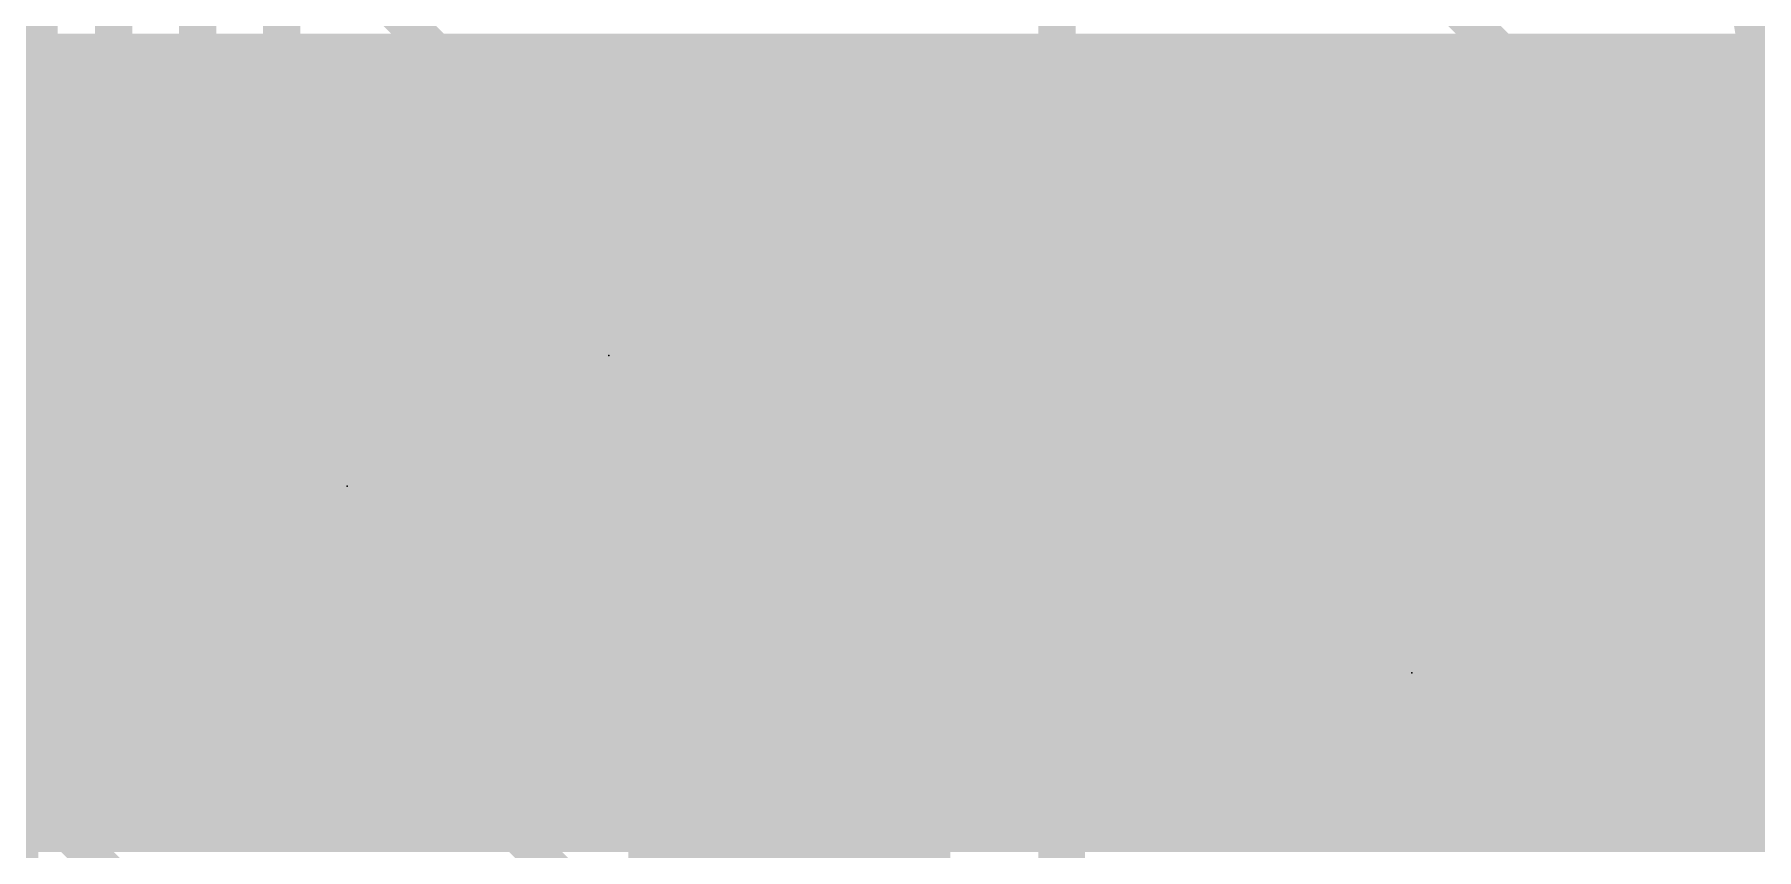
# Model space of a CAD drawing. Extents: x -25.4 to 25.4, y -25.4 to 25.5.
# Drawn here: x 7.78 to 19.49, y -1.46 to 4.09 of the extents above; entities that cross this region are included whole.
import ezdxf

# ---------------------------------------------------------------- set-up
doc = ezdxf.new("R2010")
doc.units = 0
for name, color, linetype in [('1', 12, 'CONTINUOUS'), ('16', 132, 'CONTINUOUS'), ('18', 110, 'CONTINUOUS'), ('20', 53, 'CONTINUOUS'), ('204', 40, 'CONTINUOUS'), ('23', 53, 'CONTINUOUS'), ('24', 53, 'CONTINUOUS')]:
    doc.layers.add(name, color=color, linetype=linetype)

# ---------------------------------------------------------------- blocks, each defined once
blk = doc.blocks.new('RECT')
blk.add_solid([(-0.5, -0.5), (0.5, -0.5), (-0.5, 0.5), (0.5, 0.5)])
blk = doc.blocks.new('ROUNDV')
at = {"const_width": 0.5}
blk.add_lwpolyline([(0, -0.25, 1), (0, 0.25, 1), (0, -0.25)], format="xyb", dxfattribs=at)

msp = doc.modelspace()

# ---------------------------------------------------------------- linework, layer by layer
at = {"layer": '1'}
for points, const_width in [([(20.32, 0, 0.4142), (0, 20.32)], 0.254), ([(7.1205, -18.6055, 0.6745), (7.9375, 18.542)], 0.6096), ([(18.0835, 3.697, 1), (17.9565, 3.697)], 0.127), ([(17.9751, 3.6521, 1), (18.0649, 3.7419)], 0.127), ([(10.9855, 3.556, 1), (10.9855, 3.429)], 0.127), ([(10.9406, 3.4476, 1), (11.0304, 3.5374)], 0.127), ([(11.1125, 3.429, 1), (11.1125, 3.556)], 0.127), ([(8.1414, 3.0609, 1), (8.0516, 2.9711)], 0.127), ([(8.0965, 2.9525, 1), (8.0965, 3.0795)], 0.127), ([(13.0695, 3.016, 1), (12.9425, 3.016)], 0.127), ([(13.0509, 2.5471, 1), (12.9611, 2.6369)], 0.127), ([(12.9425, 2.592, 1), (13.0695, 2.592)], 0.127), ([(9.2896, 1.8229, 1), (9.3794, 1.7331)], 0.127), ([(9.2896, 1.7331, 1), (9.3794, 1.8229)], 0.127), ([(9.398, 1.905, 1), (9.398, 1.778)], 0.127), ([(9.4429, 1.7966, 1), (9.3531, 1.8864)], 0.127), ([(12.2106, 1.8864, 1), (12.3004, 1.7966)], 0.127), ([(12.2555, 1.778, 1), (12.2555, 1.905)], 0.127), ([(16.4224, 1.496, 1), (16.1176, 1.496)], 0.3048), ([(17.9565, 1.496, 1), (18.0835, 1.496)], 0.127), ([(16.3778, 0.6018, 1), (16.1622, 0.3862)], 0.3048), ([(16.1176, 0.494, 1), (16.4224, 0.494)], 0.3048), ([(0, -20.32, 0.4142), (20.32, 0)], 0.254), ([(16.9102, -0.3618, 1), (17.1258, -0.1462)], 0.3048)]:
    msp.add_lwpolyline(points, format="xyb", dxfattribs=dict(at, const_width=const_width))
for points, const_width in [([(15.415, 6.302), (18.02, 3.697)], 0.254), ([(14.732, -3.1115), (14.732, 4.572)], 0.254), ([(10.16, 4.318), (10.9855, 3.4925)], 0.254), ([(18.02, 3.697), (18.02, 1.496)], 0.254), ([(10.9855, 3.4925), (11.1125, 3.4925)], 0.254), ([(6.806, 3.016), (8.0965, 3.016)], 0.254), ([(8.0965, 3.016), (9.3345, 1.778)], 0.254), ([(13.006, 2.592), (13.006, 3.016)], 0.254), ([(12.2555, 1.8415), (13.006, 2.592)], 0.254), ([(9.398, 1.8415), (9.3345, 1.778)], 0.254), ([(9.398, 1.8415), (12.2555, 1.8415)], 0.254), ([(16.27, 1.496), (16.27, 0.494)], 0.6096), ([(16.27, 0.494), (17.018, -0.254)], 0.6096)]:
    msp.add_lwpolyline(points, dxfattribs=dict(at, const_width=const_width))
at = {"layer": '16'}
for points, const_width in [([(20.32, 0, 0.4142), (0, 20.32)], 0.254), ([(9.5064, 3.4739, 1), (9.4166, 3.3841)], 0.127), ([(11.1574, 3.5374, 1), (11.0676, 3.4476)], 0.127), ([(8.9349, 3.3469, 1), (8.8451, 3.2571)], 0.127), ([(9.398, 3.429, 1), (9.525, 3.429)], 0.127), ([(8.8265, 3.302, 1), (8.9535, 3.302)], 0.127), ([(8.3634, 2.8389, 1), (8.2736, 2.7491)], 0.127), ([(8.255, 2.794, 1), (8.382, 2.794)], 0.127), ([(7.8554, 2.5214, 1), (7.7656, 2.4316)], 0.127), ([(7.747, 2.4765, 1), (7.874, 2.4765)], 0.127), ([(8.5725, 1.778, 1), (8.4455, 1.778)], 0.127), ([(8.4641, 1.7331, 1), (8.5539, 1.8229)], 0.127), ([(9.2896, 1.7331, 1), (9.3794, 1.8229)], 0.127), ([(8.001, 1.651, 1), (7.874, 1.651)], 0.127), ([(7.8926, 1.6061, 1), (7.9824, 1.6959)], 0.127), ([(8.5539, 1.2514, 1), (8.4641, 1.1616)], 0.127), ([(8.4455, 1.2065, 1), (8.5725, 1.2065)], 0.127), ([(17.272, 0.3175, 1), (17.272, -0.3175)], 0.635), ([(17.4965, -0.2245, 1), (17.0475, 0.2245)], 0.635), ([(12.573, 0.381, 1), (12.446, 0.381)], 0.127), ([(12.4646, 0.3361, 1), (12.5544, 0.4259)], 0.127), ([(12.0084, 0.2471, 1), (11.8814, 0.2471)], 0.127), ([(11.9, 0.2022, 1), (11.9898, 0.292)], 0.127), ([(16.7935, -0.0295, 1), (17.2425, -0.4785)], 0.635), ([(16.9359, 0.1719, 1), (16.8461, 0.0821)], 0.127), ([(0, -20.32, 0.4142), (20.32, 0)], 0.254), ([(17.0815, 0, 1), (16.9545, 0)], 0.127), ([(16.9731, -0.0449, 1), (17.0629, 0.0449)], 0.127), ([(14.859, -0.1905, 1), (14.732, -0.1905)], 0.127), ([(14.7506, -0.2354, 1), (14.8404, -0.1456)], 0.127), ([(16.9545, -0.254, 1), (17.0815, -0.254)], 0.127), ([(7.9824, -1.2251, 1), (7.8926, -1.3149)], 0.127), ([(7.874, -1.27, 1), (8.001, -1.27)], 0.127)]:
    msp.add_lwpolyline(points, format="xyb", dxfattribs=dict(at, const_width=const_width))
for points, const_width in [([(9.4615, 11.557), (9.4615, 3.429)], 0.254), ([(8.89, 11.3665), (8.89, 3.302)], 0.254), ([(8.3185, 11.1125), (8.3185, 2.794)], 0.254), ([(7.8105, 2.4765), (7.8105, 10.7315)], 0.254), ([(9.4615, 3.429), (12.5095, 0.381)], 0.254), ([(11.1125, 3.4925), (14.7955, -0.1905)], 0.254), ([(8.89, 3.302), (11.9449, 0.2471)], 0.254), ([(8.3185, 2.794), (9.3345, 1.778)], 0.254), ([(8.509, 1.778), (7.8105, 2.4765)], 0.254), ([(7.3025, 2.286), (7.9375, 1.651)], 0.254), ([(8.509, 1.2065), (8.509, 1.778)], 0.254), ([(7.9375, 1.651), (7.9375, -1.27)], 0.254), ([(8.509, 1.2065), (11.43, -1.7145)], 0.254), ([(17.272, 0), (17.018, -0.254)], 1.27), ([(23.1775, 0), (17.272, 0)], 1.27), ([(12.5095, 0.381), (12.5095, -4.953)], 0.254), ([(11.9449, 0.2471), (11.9449, -7.2391)], 0.254), ([(17.018, 0), (16.891, 0.127)], 0.254), ([(17.018, -0.254), (17.018, 0)], 0.254), ([(14.7955, -0.1905), (14.7955, -1.5875)], 0.254), ([(7.9375, -1.27), (8.763, -2.0955)], 0.254)]:
    msp.add_lwpolyline(points, dxfattribs=dict(at, const_width=const_width))
at = {"layer": '20', "const_width": 0.0254}
msp.add_lwpolyline([(-3.4925, 25.146, 14.4823), (3.4925, 25.146)], format="xyb", dxfattribs=at)
at = {"layer": '23'}
for p in [(9.906, 1.016), (17.145, -0.254)]:
    msp.add_point(p, dxfattribs=at)
at = {"layer": '24'}
msp.add_point((11.684, 1.905), dxfattribs=at)

# ---------------------------------------------------------------- block references
at = {"layer": '1', "xscale": 2, "yscale": 1.2, "rotation": 180}
for p in [(6.806, 3.016), (13.006, 3.016), (6.806, -0.984), (13.006, -0.984)]:
    msp.add_blockref('RECT', p, dxfattribs=at)
at = {"layer": '1', "xscale": 0.85, "rotation": 180}
for p in [(16.27, 1.496), (18.02, 1.496)]:
    msp.add_blockref('RECT', p, dxfattribs=at)
at = {"layer": '18', "xscale": 0.8001, "yscale": 0.8001}
for p in [(11.1125, 3.4925), (11.1125, 3.4925), (9.3345, 1.778), (9.3345, 1.778), (17.018, -0.254), (17.018, -0.254)]:
    msp.add_blockref('ROUNDV', p, dxfattribs=at)
at = {"layer": '204', "xscale": 50.8191, "yscale": 0.0212, "rotation": 180}
for p in [(0.001, 4.084), (0.001, 4.0628), (0.001, 4.0417), (0.001, 4.0205), (0.001, 3.9993), (0.001, 3.9782), (0.001, 3.957), (0.001, 3.9358), (0.001, 3.9147), (0.001, 3.8935), (0.001, 3.8723), (0.001, 3.8512), (0.001, 3.83), (0.001, 3.8088), (0.001, 3.7877), (0.001, 3.7665), (0.001, 3.7453), (0.001, 3.7242), (0.001, 3.703), (0.001, 3.6818), (0.001, 3.6607), (0.001, 3.6395), (0.001, 3.6183), (0.001, 3.5972), (0.001, 3.576), (0.001, 3.5548), (0.001, 3.5337), (0.001, 3.5125), (0.001, 3.4913), (0.001, 3.4702), (0.001, 3.449), (0.001, 3.4278), (0.001, 3.4067), (0.001, 3.3855), (0.001, 3.3643), (0.001, 3.3432), (0.001, 3.322), (0.001, 3.3009), (0.001, 3.2797), (0.001, 3.2585), (0.001, 3.2374), (0.001, 3.2162), (0.001, 3.195), (0.001, 3.1739), (0.001, 3.1527), (0.001, 3.1315), (0.001, 3.1104), (0.001, 3.0892), (0.001, 3.068), (0.001, 3.0469), (0.001, 3.0257), (0.001, 3.0045), (0.001, 2.9834), (0.001, 2.9622), (0.001, 2.941), (0.001, 2.9199), (0.001, 2.8987), (0.001, 2.8775), (0.001, 2.8564), (0.001, 2.8352), (0.001, 2.814), (0.001, 2.7929), (0.001, 2.7717), (0.001, 2.7505), (0.001, 2.7294), (0.001, 2.7082), (0.001, 2.687), (0.001, 2.6659), (0.001, 2.6447), (0.001, 2.6235), (0.001, 2.6024), (0.001, 2.5812), (0.001, 2.56), (0.001, 2.5389), (0.001, 2.5177), (0.001, 2.4966), (0.001, 2.4754), (0.001, 2.4542), (0.001, 2.4331), (0.001, 2.4119), (0.001, 2.3907), (0.001, 2.3696), (0.001, 2.3484), (0.001, 2.3272), (0.001, 2.3061), (0.001, 2.2849), (0.001, 2.2637), (0.001, 2.2426), (0.001, 2.2214), (0.001, 2.2002), (0.001, 2.1791), (0.001, 2.1579), (0.001, 2.1367), (0.001, 2.1156), (0.001, 2.0944), (0.001, 2.0732), (0.001, 2.0521), (0.001, 2.0309), (0.001, 2.0097), (0.001, 1.9886), (0.001, 1.9674), (0.001, 1.9462), (0.001, 1.9251), (0.001, 1.9039), (0.001, 1.8827), (0.001, 1.8616), (0.001, 1.8404), (0.001, 1.8192), (0.001, 1.7981), (0.001, 1.7769), (0.001, 1.7557), (0.001, 1.7346), (0.001, 1.7134), (0.001, 1.6922), (0.001, 1.6711), (0.001, 1.6499), (0.001, 1.6288), (0.001, 1.6076), (0.001, 1.5864), (0.001, 1.5653), (0.001, 1.5441), (0.001, 1.5229), (0.001, 1.5018), (0.001, 1.4806), (0.001, 1.4594), (0.001, 1.4383), (0.001, 1.4171), (0.001, 1.3959), (0.001, 1.3748), (0.001, 1.3536), (0.001, 1.3324), (0.001, 1.3113), (0.001, 1.2901), (0.001, 1.2689), (0.001, 1.2478), (0.001, 1.2266), (0.001, 1.2054), (0.001, 1.1843), (0.001, 1.1631), (0.001, 1.1419), (0.001, 1.1208), (0.001, 1.0996), (0.001, 1.0784), (0.001, 1.0573), (0.001, 1.0361), (0.001, 1.0149), (0.001, 0.9938), (0.001, 0.9726), (0.001, 0.9514), (0.001, 0.9303), (0.001, 0.9091), (0.001, 0.8879), (0.001, 0.8668), (0.001, 0.8456), (0.001, 0.8245), (0.001, 0.8033), (0.001, 0.7821), (0.001, 0.761), (0.001, 0.7398), (0.001, 0.7186), (0.001, 0.6975), (0.001, 0.6763), (0.001, 0.6551), (0.001, 0.634), (0.001, 0.6128), (0.001, 0.5916), (0.001, 0.5705), (0.001, 0.5493), (0.001, 0.5281), (0.001, 0.507), (0.001, 0.4858), (0.001, 0.4646), (0.001, 0.4435), (0.001, 0.4223), (0.001, 0.4011), (0.001, 0.38), (0.001, 0.3588), (0.001, 0.3376), (0.001, 0.3165), (0.001, 0.2953), (0.001, 0.2741), (0.001, 0.253), (0.001, 0.2318), (0.001, 0.2106), (0.001, 0.1895), (0.001, 0.1683), (0.001, 0.1471), (0.001, 0.126), (0.001, 0.1048), (0.001, 0.0836), (0.001, 0.0625), (0.001, 0.0413), (0.001, 0.0201), (0.001, -0.001), (0.001, -0.0222), (0.001, -0.0433), (0.001, -0.0645), (0.001, -0.0857), (0.001, -0.1068), (0.001, -0.128), (0.001, -0.1492), (0.001, -0.1703), (0.001, -0.1915), (0.001, -0.2127), (0.001, -0.2338), (0.001, -0.255), (0.001, -0.2762), (0.001, -0.2973), (0.001, -0.3185), (0.001, -0.3397), (0.001, -0.3608), (0.001, -0.382), (0.001, -0.4032), (0.001, -0.4243), (0.001, -0.4455), (0.001, -0.4667), (0.001, -0.4878), (0.001, -0.509), (0.001, -0.5302), (0.001, -0.5513), (0.001, -0.5725), (0.001, -0.5937), (0.001, -0.6148), (0.001, -0.636), (0.001, -0.6572), (0.001, -0.6783), (0.001, -0.6995), (0.001, -0.7207), (0.001, -0.7418), (0.001, -0.763), (0.001, -0.7842), (0.001, -0.8053), (0.001, -0.8265), (0.001, -0.8476), (0.001, -0.8688), (0.001, -0.89), (0.001, -0.9111), (0.001, -0.9323), (0.001, -0.9535), (0.001, -0.9746), (0.001, -0.9958), (0.001, -1.017), (0.001, -1.0381), (0.001, -1.0593), (0.001, -1.0805), (0.001, -1.1016), (0.001, -1.1228), (0.001, -1.144), (0.001, -1.1651), (0.001, -1.1863), (0.001, -1.2075), (0.001, -1.2286), (0.001, -1.2498), (0.001, -1.271), (0.001, -1.2921), (0.001, -1.3133), (0.001, -1.3345), (0.001, -1.3556), (0.001, -1.3768), (0.001, -1.398), (0.001, -1.4191), (0.001, -1.4403), (0.001, -1.4615)]:
    msp.add_blockref('RECT', p, dxfattribs=at)

doc.saveas('drawing.dxf')
